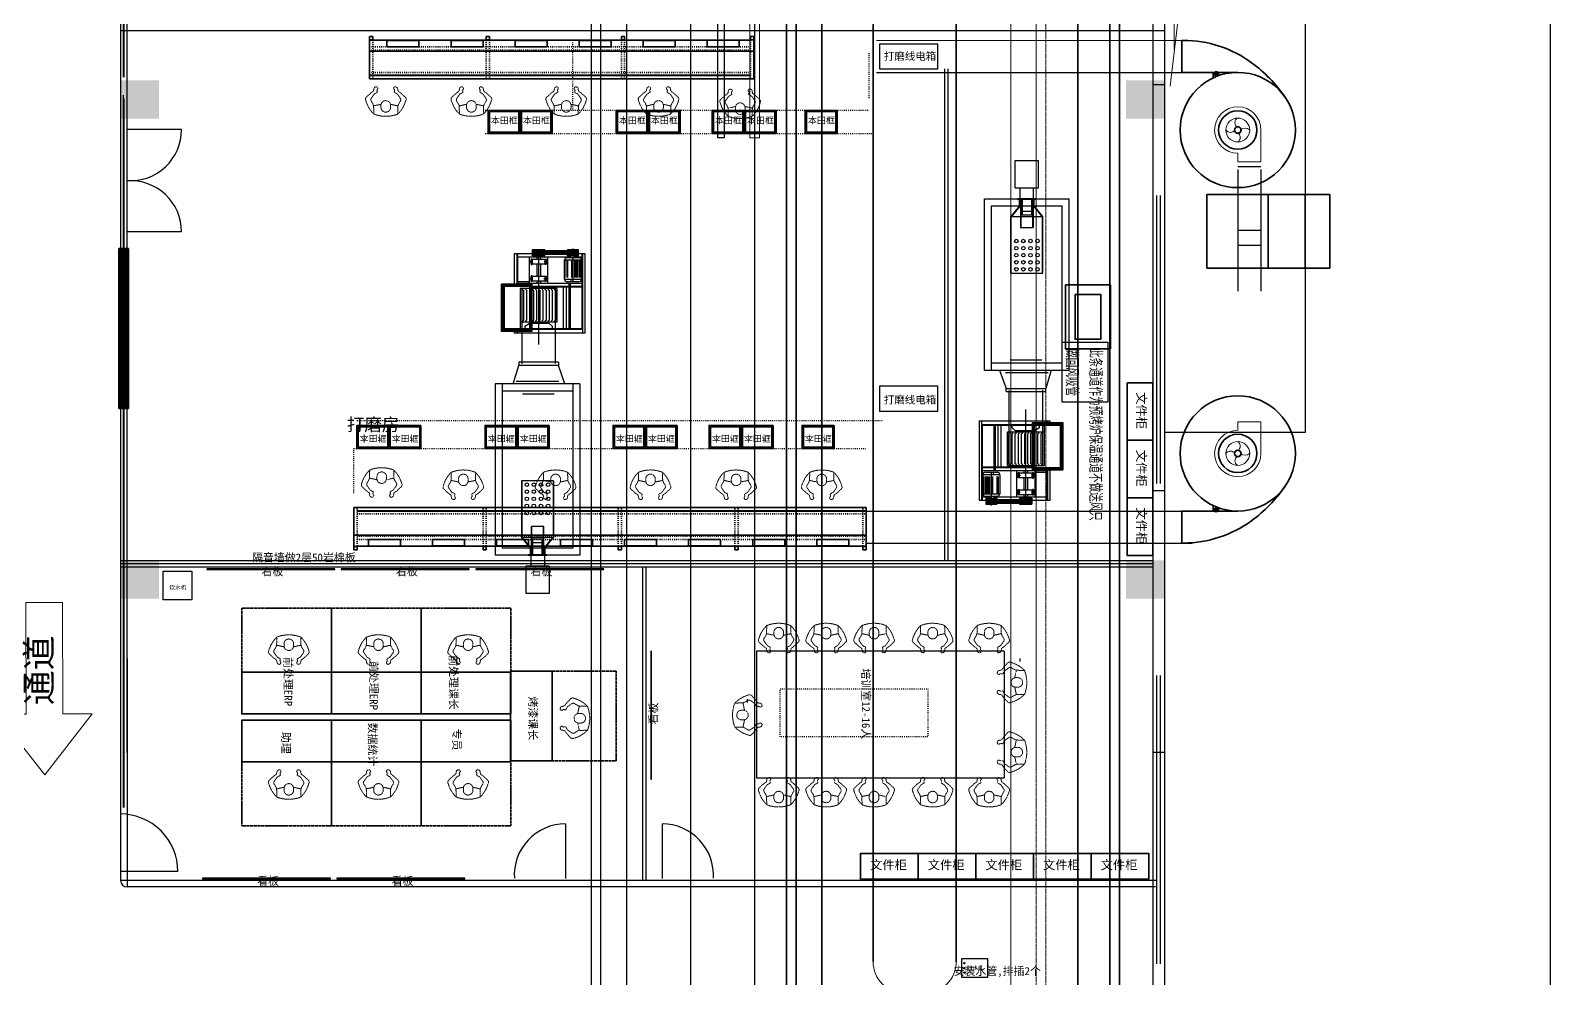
# Model space of a CAD drawing. Header units: millimetres. Extents: x -93009755325 to 1190721, y -74648 to 62868853516.
# Drawn here: x 243893 to 267633, y -53395 to -38585 of the extents above; entities that cross this region are included whole.
import ezdxf
from ezdxf.enums import TextEntityAlignment as Align

# ---------------------------------------------------------------- set-up
doc = ezdxf.new("R2010")
doc.units = ezdxf.units.MM
for name, pattern in [('ACAD_ISO03W100', [30, 12, -18]), ('CENTER', [50.8, 31.75, -6.35, 6.35, -6.35]), ('HIDDENX2', [19.05, 12.7, -6.35]), ('PHANTOM2', [1.25, 0.625, -0.125, 0.125, -0.125, 0.125, -0.125])]:
    doc.linetypes.add(name, pattern=pattern)
for name, color, linetype, lineweight in [('5', 5, 'PHANTOM2', 5), ('Layer2', 6, 'Continuous', 13), ('Layer6', 3, 'Continuous', 30), ('自来水', 98, 'Continuous', 13), ('设备层', 7, 'Continuous', 13)]:
    doc.layers.add(name, color=color, linetype=linetype, lineweight=lineweight)
for name, color, linetype in [('WALL', 6, 'Continuous'), ('WINDOW_TEXT', 7, 'Continuous'), ('图层6', 4, 'Continuous')]:
    doc.layers.add(name, color=color, linetype=linetype)
doc.styles.add('ISO Proportional', font='isocp.shx', dxfattribs={"bigfont": 'gbcbig.shx'})
doc.styles.add('SIMPLEX', font='SIMPLEX.SHX')

# ---------------------------------------------------------------- blocks, each defined once
blk = doc.blocks.new('sgrrer')
blk.add_lwpolyline([(448261, 254096), (448261, 253796), (447861, 253796), (447861, 254096)], close=True)
for centre in [(447900, 254021), (447900, 253944), (447900, 253875)]:
    blk.add_circle(centre, 10)
at = {"color": 0, "lineweight": 13, "insert": (447949, 253980), "char_height": 57.35, "width": 1461.8, "attachment_point": 1}
blk.add_mtext('{\\fSimSun|b0|i0|c134|p54;饮水机}', dxfattribs=at)
blk = doc.blocks.new('shegwtyerrhsdgadgas')
at = {"color": 0, "lineweight": 35}
for p, q in [((987577, -109556), (987577, -109876)), ((988037, -109556), (987577, -109556)), ((988037, -109556), (988037, -109876)), ((988037, -109876), (987577, -109876))]:
    blk.add_line(p, q, dxfattribs=at)
blk.add_lwpolyline([(988057, -109896), (988057, -109536), (987557, -109536), (987557, -109896)], close=True, dxfattribs=at)
at = {"insert": (987600, -109644), "char_height": 100, "width": 2550.7, "attachment_point": 1, "style": 'ISO Proportional'}
blk.add_mtext('{\\fSimSun|b0|i0|c134|p54;本田框}', dxfattribs=at)
blk = doc.blocks.new('sfhdhncdfhdh')
at = {"layer": '设备层', "color": 0, "lineweight": 35}
blk.add_lwpolyline([(998369, -115324), (998769, -115324), (998769, -116224), (998369, -116224)], close=True, dxfattribs=at)
at = {"color": 0, "lineweight": 35, "insert": (998660, -115473), "char_height": 140.66, "width": 1061.97, "attachment_point": 1, "rotation": 270}
blk.add_mtext('{\\fSimSun|b0|i0|c134|p54;文件柜}', dxfattribs=at)
blk = doc.blocks.new('erhsgf')
at = {"color": 0, "lineweight": 35}
for points in [[(1203598.6158, -53873.0135), (1202898.6158, -53873.0135), (1202898.6158, -52873.0135), (1203598.6158, -52873.0135)], [(1203048.6158, -53023.0135), (1203448.6158, -53023.0135), (1203448.6158, -53723.0135), (1203048.6158, -53723.0135)]]:
    blk.add_lwpolyline(points, close=True, dxfattribs=at)
blk = doc.blocks.new('dfhshezd')
at = {"color": 0, "lineweight": 35}
blk.add_line((1204379, -55968), (1204379, -55268), dxfattribs=at)
at = {"layer": 'Layer6'}
for p, q in [((1203672, -51175), (1204040, -51175)), ((1203672, -51600), (1203672, -51175)), ((1204040, -51600), (1204040, -51175)), ((1203672, -51600), (1204040, -51600)), ((1203749, -51777), (1203749, -51600)), ((1203961, -51777), (1203961, -51600)), ((1203193, -54447), (1203193, -51773)), ((1203193, -51773), (1204519, -51773)), ((1203303, -54447), (1203303, -51884)), ((1203303, -51884), (1204409, -51884)), ((1203740, -51884), (1203607, -52049)), ((1203745, -51886), (1203612, -52053)), ((1203712, -51766), (1203999, -51766)), ((1203712, -51766), (1203712, -51772)), ((1203712, -51770), (1203999, -51770)), ((1203712, -51770), (1203712, -51777)), ((1203712, -51772), (1203999, -51772)), ((1203712, -51777), (1203999, -51777)), ((1203740, -51884), (1203740, -51773)), ((1203743, -51887), (1203743, -51865)), ((1203745, -51886), (1203745, -51773)), ((1203759, -51777), (1203759, -52219)), ((1203764, -51770), (1203764, -52219)), ((1203764, -51967), (1203946, -51967)), ((1203775, -51777), (1203775, -52022)), ((1203781, -51770), (1203781, -52022)), ((1203930, -51770), (1203930, -52022)), ((1203935, -51777), (1203935, -52022)), ((1203946, -51770), (1203946, -52219)), ((1203952, -51777), (1203952, -52219)), ((1203967, -51886), (1203967, -51773)), ((1204100, -52053), (1203967, -51886)), ((1203972, -51884), (1203972, -51773)), ((1204105, -52049), (1203972, -51884)), ((1203999, -51766), (1203999, -51772)), ((1203999, -51770), (1203999, -51777)), ((1204409, -54447), (1204409, -51884)), ((1204519, -54447), (1204519, -51773)), ((1203607, -52934), (1203607, -52049)), ((1203607, -52049), (1204105, -52049)), ((1203613, -52934), (1203613, -52049)), ((1203759, -52219), (1203952, -52219)), ((1203764, -52022), (1203946, -52022)), ((1204099, -52934), (1204099, -52049)), ((1204105, -52934), (1204105, -52049)), ((1203607, -52934), (1204105, -52934)), ((1203303, -54337), (1204409, -54337)), ((1203594, -54286), (1204092, -54286)), ((1203193, -54447), (1204519, -54447)), ((1203224, -54447), (1204488, -54447)), ((1203430, -54447), (1203531, -54738)), ((1203524, -54486), (1204188, -54486)), ((1204237, -54447), (1204150, -54738)), ((1203531, -54738), (1204150, -54738)), ((1203531, -54785), (1203531, -54738)), ((1203531, -54785), (1204150, -54785)), ((1203578, -55939), (1203578, -54769)), ((1204103, -55939), (1204103, -54764)), ((1204150, -54785), (1204150, -54738)), ((1203840, -55588), (1203840, -55063)), ((1203112, -55239), (1203112, -56482)), ((1203112, -55239), (1204219, -55239)), ((1203150, -55239), (1203150, -56482)), ((1203160, -55296), (1203160, -56482)), ((1203160, -55296), (1203944, -55296)), ((1203160, -55306), (1203944, -55306)), ((1203346, -56009), (1203346, -55306)), ((1203368, -56009), (1203368, -55306)), ((1203410, -55958), (1203410, -55306)), ((1203457, -55958), (1203457, -55306)), ((1203628, -55348), (1203628, -55306)), ((1203944, -56006), (1203944, -55268)), ((1203944, -55268), (1204417, -55268)), ((1203944, -55287), (1204417, -55287)), ((1203963, -56006), (1203963, -55287)), ((1203982, -56006), (1203982, -55306)), ((1203982, -55306), (1204379, -55306)), ((1204053, -55348), (1204053, -55306)), ((1204129, -55939), (1204129, -55306)), ((1204171, -55268), (1204171, -55239)), ((1204181, -55268), (1204181, -55239)), ((1204219, -55268), (1204219, -55239)), ((1204398, -55268), (1204398, -56006)), ((1204417, -55268), (1204417, -56006)), ((1203552, -55411), (1203944, -55411)), ((1203552, -55939), (1203552, -55411)), ((1203594, -55426), (1203571, -55449)), ((1203571, -55449), (1203571, -55906)), ((1203644, -55426), (1203620, -55449)), ((1203620, -55449), (1203620, -55906)), ((1203628, -55348), (1203672, -55392)), ((1203693, -55426), (1203669, -55449)), ((1203669, -55449), (1203669, -55906)), ((1203672, -55392), (1203944, -55392)), ((1203742, -55426), (1203718, -55449)), ((1203718, -55449), (1203718, -55906)), ((1203791, -55426), (1203768, -55449)), ((1203768, -55449), (1203768, -55906)), ((1203840, -55426), (1203817, -55449)), ((1203817, -55449), (1203817, -55906)), ((1203889, -55426), (1203866, -55449)), ((1203866, -55449), (1203866, -55906)), ((1203939, -55426), (1203915, -55449)), ((1203915, -55449), (1203915, -55906)), ((1203982, -55392), (1203985, -55392)), ((1203982, -55411), (1204129, -55411)), ((1204053, -55348), (1203985, -55392)), ((1204046, -55426), (1204023, -55449)), ((1204023, -55449), (1204023, -55906)), ((1204096, -55426), (1204072, -55449)), ((1204072, -55449), (1204072, -55906)), ((1203840, -56482), (1203840, -55565)), ((1204379, -55593), (1204379, -56006)), ((1203160, -55958), (1203944, -55958)), ((1203160, -55968), (1204379, -55968)), ((1203160, -56015), (1204171, -56015)), ((1203552, -55939), (1203944, -55939)), ((1203594, -55929), (1203571, -55906)), ((1203644, -55929), (1203620, -55906)), ((1203693, -55929), (1203669, -55906)), ((1203699, -56426), (1203699, -56015)), ((1203742, -55929), (1203718, -55906)), ((1203791, -55929), (1203768, -55906)), ((1203812, -56053), (1203812, -56015)), ((1203840, -55929), (1203817, -55906)), ((1203889, -55929), (1203866, -55906)), ((1203869, -56053), (1203869, -56015)), ((1203939, -55929), (1203915, -55906)), ((1203944, -55987), (1204417, -55987)), ((1203944, -56006), (1204417, -56006)), ((1203982, -55939), (1204129, -55939)), ((1203987, -56426), (1203987, -56015)), ((1204046, -55929), (1204023, -55906)), ((1204096, -55929), (1204072, -55906)), ((1204171, -56482), (1204171, -56006)), ((1204181, -56482), (1204181, -56006)), ((1204219, -56482), (1204219, -56006)), ((1203434, -56083), (1203169, -56083)), ((1203169, -56083), (1203169, -56387)), ((1203191, -56368), (1203191, -56108)), ((1203209, -56043), (1203394, -56043)), ((1203213, -56368), (1203213, -56108)), ((1203235, -56368), (1203235, -56108)), ((1203257, -56368), (1203257, -56108)), ((1203279, -56368), (1203279, -56108)), ((1203301, -56035), (1203301, -56562)), ((1203324, -56368), (1203324, -56108)), ((1203330, -56058), (1203330, -56091)), ((1203390, -56368), (1203390, -56108)), ((1203412, -56368), (1203412, -56108)), ((1203434, -56083), (1203434, -56387)), ((1203705, -56090), (1203758, -56090)), ((1203717, -56053), (1203963, -56053)), ((1203717, -56128), (1203717, -56053)), ((1203717, -56128), (1203963, -56128)), ((1203729, -56137), (1203729, -56040)), ((1203741, -56128), (1203741, -56053)), ((1203812, -56318), (1203812, -56128)), ((1203869, -56318), (1203869, -56128)), ((1203930, -56090), (1203974, -56090)), ((1203940, -56128), (1203940, -56053)), ((1203952, -56146), (1203952, -56042)), ((1203963, -56128), (1203963, -56053)), ((1203987, -56040), (1204171, -56040)), ((1203112, -56482), (1203216, -56482)), ((1203160, -56426), (1203273, -56426)), ((1203434, -56387), (1203169, -56387)), ((1203198, -56416), (1203404, -56416)), ((1203216, -56449), (1203386, -56449)), ((1203216, -56449), (1203216, -56544)), ((1203216, -56468), (1203934, -56468)), ((1203216, -56487), (1203934, -56487)), ((1203273, -56416), (1203273, -56449)), ((1203330, -56426), (1204171, -56426)), ((1203386, -56449), (1203386, -56468)), ((1203386, -56487), (1203386, -56506)), ((1203706, -56356), (1203752, -56356)), ((1203717, -56318), (1203963, -56318)), ((1203717, -56393), (1203717, -56318)), ((1203717, -56393), (1203963, -56393)), ((1203729, -56402), (1203729, -56306)), ((1203740, -56449), (1203934, -56449)), ((1203740, -56449), (1203740, -56468)), ((1203740, -56487), (1203740, -56506)), ((1203741, -56393), (1203741, -56318)), ((1203812, -56426), (1203812, -56393)), ((1203869, -56426), (1203869, -56393)), ((1203930, -56356), (1203973, -56356)), ((1203934, -56449), (1203934, -56544)), ((1203934, -56482), (1204219, -56482)), ((1203940, -56393), (1203940, -56318)), ((1203952, -56405), (1203952, -56303)), ((1203963, -56393), (1203963, -56318)), ((1203216, -56506), (1203934, -56506)), ((1203216, -56525), (1203934, -56525)), ((1203216, -56544), (1203386, -56544)), ((1203386, -56525), (1203386, -56544)), ((1203740, -56525), (1203740, -56544)), ((1203740, -56544), (1203934, -56544))]:
    blk.add_line(p, q, dxfattribs=at)
for centre, radius in [((1203691, -52432), 27.6), ((1203802, -52432), 27.6), ((1203913, -52432), 27.6), ((1204023, -52432), 27.6), ((1203691, -52543), 27.6), ((1203691, -52653), 27.6), ((1203802, -52543), 27.6), ((1203802, -52653), 27.6), ((1203913, -52543), 27.6), ((1203913, -52653), 27.6), ((1204023, -52543), 27.6), ((1204023, -52653), 27.6), ((1203691, -52764), 27.6), ((1203691, -52874), 27.6), ((1203802, -52764), 27.6), ((1203802, -52874), 27.6), ((1203913, -52764), 27.6), ((1203913, -52874), 27.6), ((1204023, -52764), 27.6), ((1204023, -52874), 27.6), ((1203963, -55287), 7.57), ((1204101, -55287), 7.57), ((1204190, -55285), 7.57), ((1204303, -55285), 7.57), ((1204398, -55287), 7.57), ((1203963, -55399), 7.57), ((1203963, -55527), 7.57), ((1204397, -55399), 7.57), ((1204397, -55527), 7.57), ((1203965, -55988), 7.57), ((1204078, -55988), 7.57), ((1204190, -55988), 7.57), ((1204303, -55988), 7.57), ((1204397, -55988), 7.57), ((1203729, -56090), 7.57), ((1203952, -56090), 7.57), ((1203729, -56356), 7.57), ((1203952, -56356), 7.57)]:
    blk.add_circle(centre, radius, dxfattribs=at)
for centre, radius, start, end in [((1203209, -56083), 39.7, 90, 180), ((1203394, -56083), 39.7, 0, 90), ((1203198, -56387), 29.3, 180, 270), ((1203404, -56387), 29.3, 270, 0)]:
    blk.add_arc(centre, radius, start, end, dxfattribs=at)
blk = doc.blocks.new('srhvfqtwyasgSD')
at = {"color": 3, "lineweight": 35}
for p, q in [((1128229.131, -189145.4951), (1128229.131, -190145.4951)), ((1128229.131, -189145.4951), (1128829.131, -189145.4951)), ((1128829.131, -189145.4951), (1128829.131, -190145.4951)), ((1128229.131, -189645.4951), (1128829.131, -189645.4951)), ((1128229.131, -189945.4951), (1128829.131, -189945.4951)), ((1128229.131, -190145.4951), (1128829.131, -190145.4951))]:
    blk.add_line(p, q, dxfattribs=at)
blk = doc.blocks.new('R3')
at = {"layer": '5'}
for p, q in [((-252, -268), (-248, -99)), ((-95, -302), (-252, -268)), ((-98, -238), (-98, -278)), ((99, -302), (256, -268)), ((102, -238), (102, -278)), ((256, -268), (252, -99)), ((-410, -445), (-311, -536)), ((-255, -575), (-311, -536)), ((-304, -423), (-237, -517)), ((-242, -641), (-255, -575)), ((-237, -517), (-185, -545)), ((-175, -571), (-181, -583)), ((-176, -608), (-160, -626)), ((-160, -626), (-170, -651)), ((181, -608), (165, -626)), ((165, -626), (174, -651)), ((180, -571), (185, -583)), ((242, -517), (189, -545)), ((308, -423), (242, -517)), ((247, -641), (260, -575)), ((260, -575), (315, -536)), ((414, -445), (315, -536)), ((-242, -641), (-231, -656)), ((-208, -665), (-231, -656)), ((212, -665), (236, -656)), ((247, -641), (236, -656))]:
    blk.add_line(p, q, dxfattribs=at)
for centre, radius, start, end in [((178, -541), 614, 133.9025, 164.8142), ((-529, -183), 290, 322.9556, 342.8949), ((2, -736), 685, 68.5887, 111.4113), ((2, -238), 100, 0, 180), ((2, -278), 100, 180, 0), ((-174, -541), 614, 15.1858, 46.0975), ((534, -183), 290, 197.1051, 217.0444), ((-362, -409), 60, 151.784, 217.1893), ((-251, -395), 60, 141.3857, 208.334), ((-194, -563), 20, 336.3947, 64.5612), ((-152, -591), 30, 163.7926, 215.8207), ((198, -563), 20, 115.4388, 203.6053), ((156, -591), 30, 324.1793, 16.2074), ((255, -395), 60, 331.666, 38.6143), ((366, -409), 60, 322.8107, 28.216), ((-196, -637), 30, 248.0419, 332.1681), ((201, -637), 30, 207.8319, 291.9581)]:
    blk.add_arc(centre, radius, start, end, dxfattribs=at)
blk = doc.blocks.new('sdgsdgsdg')
at = {"color": 0, "linetype": 'ACAD_ISO03W100', "lineweight": 35}
for p, q in [((1087237, -188692), (1087237, -189352)), ((1089010, -188692), (1089010, -189352)), ((1089060, -188692), (1089060, -189352)), ((1091119, -188692), (1091119, -189352)), ((1091169, -188692), (1091169, -189352)), ((1093137, -188692), (1093137, -189352)), ((1093137, -188902), (1087186, -188902)), ((1093137, -188907), (1087186, -188907)), ((1093137, -188851), (1087187, -188851)), ((1093137, -188852), (1087187, -188852)), ((1093137, -189252), (1087187, -189252))]:
    blk.add_line(p, q, dxfattribs=at)
at = {"color": 0, "lineweight": 35}
for p, q in [((1093187, -188692), (1093187, -189352)), ((1093187, -188921), (1087186, -188921)), ((1093137, -188750), (1087187, -188750)), ((1093137, -189297), (1087186, -189297)), ((1093137, -189302), (1087186, -189302)), ((1093137, -189302), (1087187, -189302))]:
    blk.add_line(p, q, dxfattribs=at)
for points in [[(1087187, -188692), (1087237, -188692), (1087237, -188742), (1087187, -188742)], [(1089010, -188692), (1089060, -188692), (1089060, -188742), (1089010, -188742)], [(1091119, -188692), (1091169, -188692), (1091169, -188742), (1091119, -188742)], [(1093137, -188692), (1093187, -188692), (1093187, -188742), (1093137, -188742)], [(1087459, -188752), (1087959, -188752), (1087959, -188852), (1087459, -188852)], [(1088459, -188752), (1088959, -188752), (1088959, -188852), (1088459, -188852)], [(1089459, -188751), (1089959, -188751), (1089959, -188851), (1089459, -188851)], [(1090459, -188751), (1090959, -188751), (1090959, -188851), (1090459, -188851)], [(1091459, -188751), (1091959, -188751), (1091959, -188851), (1091459, -188851)], [(1092459, -188750), (1092959, -188750), (1092959, -188850), (1092459, -188850)]]:
    blk.add_lwpolyline(points, close=True, dxfattribs=at)
at = {"layer": 'WINDOW_TEXT', "color": 0, "lineweight": 35}
for p, q in [((1087187, -189352), (1087187, -188692)), ((1093187, -189352), (1087187, -189352))]:
    blk.add_line(p, q, dxfattribs=at)
at = {"color": 0, "xscale": -0.7488000000594184, "yscale": 0.7488000000594184, "zscale": 0.7488000000000004, "rotation": 180}
for p in [(1087439, -189976), (1088776, -189976), (1090257, -189976), (1091699, -189976), (1092974, -190011)]:
    blk.add_blockref('R3', p, dxfattribs=at)
blk = doc.blocks.new('sgsgsddgs')
at = {"color": 0, "lineweight": 35}
for p, q in [((1093137, -169944), (1085187, -169944)), ((1093187, -169887), (1093187, -170546)), ((1093187, -170115), (1085187, -170115)), ((1093137, -170491), (1085187, -170491)), ((1093137, -170496), (1085187, -170496)), ((1093137, -170496), (1087186, -170496))]:
    blk.add_line(p, q, dxfattribs=at)
at = {"color": 0, "linetype": 'ACAD_ISO03W100', "lineweight": 35}
for p, q in [((1085237, -169887), (1085237, -170546)), ((1087187, -169887), (1087187, -170546)), ((1087237, -169887), (1087237, -170546)), ((1089010, -169887), (1089010, -170546)), ((1089060, -169887), (1089060, -170546)), ((1091119, -169887), (1091119, -170546)), ((1091169, -169887), (1091169, -170546)), ((1093137, -169887), (1093137, -170546)), ((1093137, -170046), (1085187, -170046)), ((1093137, -170096), (1085187, -170096)), ((1093137, -170101), (1085187, -170101)), ((1093137, -170045), (1087187, -170045)), ((1093137, -170446), (1085187, -170446))]:
    blk.add_line(p, q, dxfattribs=at)
at = {"color": 0, "lineweight": 35}
for points in [[(1085187, -169887), (1085237, -169887), (1085237, -169937), (1085187, -169937)], [(1085459, -169946), (1085959, -169946), (1085959, -170046), (1085459, -170046)], [(1086459, -169946), (1086959, -169946), (1086959, -170046), (1086459, -170046)], [(1087187, -169887), (1087237, -169887), (1087237, -169937), (1087187, -169937)], [(1087459, -169946), (1087959, -169946), (1087959, -170046), (1087459, -170046)], [(1088459, -169946), (1088959, -169946), (1088959, -170046), (1088459, -170046)], [(1089010, -169887), (1089060, -169887), (1089060, -169937), (1089010, -169937)], [(1089459, -169945), (1089959, -169945), (1089959, -170045), (1089459, -170045)], [(1090459, -169945), (1090959, -169945), (1090959, -170045), (1090459, -170045)], [(1091119, -169887), (1091169, -169887), (1091169, -169937), (1091119, -169937)], [(1091459, -169945), (1091959, -169945), (1091959, -170045), (1091459, -170045)], [(1092459, -169944), (1092959, -169944), (1092959, -170044), (1092459, -170044)], [(1093137, -169887), (1093187, -169887), (1093187, -169937), (1093137, -169937)]]:
    blk.add_lwpolyline(points, close=True, dxfattribs=at)
at = {"layer": 'WINDOW_TEXT', "color": 0, "lineweight": 35}
for p, q in [((1085187, -170546), (1085187, -169887)), ((1093187, -170546), (1085187, -170546))]:
    blk.add_line(p, q, dxfattribs=at)
at = {"color": 0, "xscale": -0.7488000000594184, "yscale": 0.7488000000594184, "zscale": 0.7488000000000004, "rotation": 180}
for p in [(1085879, -171170), (1087216, -171170), (1088553, -171170), (1090035, -171170), (1091476, -171170), (1092751, -171205)]:
    blk.add_blockref('R3', p, dxfattribs=at)
blk = doc.blocks.new('sascaaaa')
at = {"layer": 'Layer2'}
for p, q in [((437904, 204855), (438454, 204855)), ((438454, 204453), (438454, 204850)), ((438305, 204453), (438454, 204453))]:
    blk.add_line(p, q, dxfattribs=at)
for radius in [207, 49.5]:
    blk.add_circle((437904, 204453), radius, dxfattribs=at)
for centre, radius, start, end in [((437904, 204453), 402, 90, 0), ((437776, 204488), 85.9, 203.5591, 336.4409), ((437985, 204581), 113, 135.8868, 224.1132), ((438032, 204401), 94.3, 33.4198, 146.5802), ((437850, 204325), 95.2, 304.2036, 55.7964)]:
    blk.add_arc(centre, radius, start, end, dxfattribs=at)
blk = doc.blocks.new('ssdgsdgsd')
at = {"color": 6, "lineweight": 35}
blk.add_line((1092869, -176900), (1092869, -177776), dxfattribs=at)
at = {"color": 3, "lineweight": 35}
for p, q in [((1092850, -177231), (1092933, -177231)), ((1092855, -177245), (1092867, -177240)), ((1092861, -177251), (1092855, -177245)), ((1092867, -177240), (1092861, -177251)), ((1092869, -177285), (1092956, -177285)), ((1092889, -177209), (1092889, -177200)), ((1092889, -177200), (1092891, -177202)), ((1092891, -177202), (1092893, -177200)), ((1092891, -177208), (1092891, -177202)), ((1092892, -177273), (1092892, -177189)), ((1092893, -177209), (1092893, -177200))]:
    blk.add_line(p, q, dxfattribs=at)
at = {"color": 0, "lineweight": 35}
for p, q in [((1092369, -177776), (1092369, -177750)), ((1092869, -177776), (1092369, -177776))]:
    blk.add_line(p, q, dxfattribs=at)
at = {"color": 6, "lineweight": 35}
for radius in [900, 300]:
    blk.add_circle((1093769, -176900), radius, dxfattribs=at)
at = {"color": 3, "lineweight": 35}
for centre, radius in [((1093769, -176900), 51.4), ((1092863, -177231), 2.7), ((1092891, -177231), 22.5), ((1092892, -177203), 2.7), ((1092892, -177259), 2.7), ((1092919, -177231), 2.7)]:
    blk.add_circle(centre, radius, dxfattribs=at)
at = {"color": 0, "lineweight": 35}
for centre, radius, start, end in [((1094572, -178046), 2300, 125, 143.7083), ((1094169, -177750), 1800, 143.7083, 180)]:
    blk.add_arc(centre, radius, start, end, dxfattribs=at)
at = {"color": 3, "lineweight": 35}
for radius, start, end in [(31.5, 209.6119, 200.7979), (27.9, 204.7494, 200.636)]:
    blk.add_arc((1092891, -177231), radius, start, end, dxfattribs=at)
at = {"layer": '设备层', "color": 0, "lineweight": 35, "xscale": 0.9000000000232828, "yscale": 0.9000000000123691, "zscale": 0.9000000000123691}
blk.add_blockref('sascaaaa', (699655, -360908), dxfattribs=at)
blk = doc.blocks.new('fgksgwahe')
at = {"color": 3, "linetype": 'HIDDENX2', "lineweight": 35}
for p, q in [((1133593, -117438), (1133593, -118438)), ((1134993, -117438), (1133593, -117438)), ((1134993, -118438), (1134993, -117438))]:
    blk.add_line(p, q, dxfattribs=at)
at = {"color": 5, "lineweight": 35}
blk.add_lwpolyline([(1134993, -119088), (1133593, -119088), (1133593, -118438), (1134993, -118438)], close=True, dxfattribs=at)
at = {"xscale": 0.7488000001758337, "yscale": 0.7488000001758337, "zscale": 0.7488000000000004}
blk.add_blockref('R3', (1134327, -117815), dxfattribs=at)
blk = doc.blocks.new('beiyechuang')
at = {"layer": 'WINDOW_TEXT', "color": 5, "lineweight": 35}
for p, q in [((898229, -116295), (898229, -116795)), ((898229, -116795), (898229, -116295)), ((898279, -116295), (898229, -116295)), ((898249, -116295), (898249, -116795)), ((898249, -116795), (898249, -116295)), ((898299, -116295), (898249, -116295)), ((898269, -116295), (898269, -116795)), ((898269, -116795), (898269, -116295)), ((898319, -116295), (898269, -116295)), ((898279, -116295), (898279, -116795)), ((898279, -116795), (898279, -116295)), ((898289, -116295), (898289, -116795)), ((898289, -116795), (898289, -116295)), ((898339, -116295), (898289, -116295)), ((898299, -116295), (898299, -116795)), ((898299, -116795), (898299, -116295)), ((898309, -116295), (898309, -116795)), ((898309, -116795), (898309, -116295)), ((898359, -116295), (898309, -116295)), ((898319, -116295), (898319, -116795)), ((898319, -116795), (898319, -116295)), ((898329, -116295), (898329, -116795)), ((898329, -116795), (898329, -116295)), ((898379, -116295), (898329, -116295)), ((898339, -116295), (898339, -116795)), ((898339, -116795), (898339, -116295)), ((898359, -116295), (898359, -116795)), ((898359, -116795), (898359, -116295)), ((898379, -116295), (898379, -116795)), ((898379, -116795), (898379, -116295)), ((898229, -116795), (898279, -116795)), ((898249, -116795), (898299, -116795)), ((898269, -116795), (898319, -116795)), ((898289, -116795), (898339, -116795)), ((898309, -116795), (898359, -116795)), ((898329, -116795), (898379, -116795))]:
    blk.add_line(p, q, dxfattribs=at)
blk = doc.blocks.new('eehaeraer')
at = {"color": 0, "lineweight": 35}
for p, q in [((724553, 248472), (724553, 274210)), ((724703, 248472), (724703, 274210))]:
    blk.add_line(p, q, dxfattribs=at)
at = {"color": 6, "lineweight": 35}
for p, q in [((727203, 250465), (727203, 274210)), ((725103, 249472), (725103, 273060)), ((725903, 250472), (725903, 271773))]:
    blk.add_line(p, q, dxfattribs=at)
at = {"color": 6, "linetype": 'ByBlock', "lineweight": 9}
blk.add_line((728053, 274210), (728053, 249465), dxfattribs=at)
at = {"color": 0, "linetype": 'CENTER', "lineweight": 9}
for p, q in [((728603, 274210), (728603, 248322)), ((728453, 274060), (728453, 248322))]:
    blk.add_line(p, q, dxfattribs=at)
at = {"color": 0, "lineweight": 9}
blk.add_line((728453, 274060), (728453, 253441), dxfattribs=at)
at = {"color": 0, "linetype": 'Continuous'}
for p, q in [((724553, 248322), (724553, 271407)), ((724703, 248322), (724703, 271407))]:
    blk.add_line(p, q, dxfattribs=at)
at = {"color": 6, "lineweight": 9}
for centre, start, end in [((726403, 250472), 180, 270), ((726703, 250472), 270, 0)]:
    blk.add_arc(centre, 500, start, end, dxfattribs=at)
blk = doc.blocks.new('rtthtrthrtrht')
at = {"color": 0, "linetype": 'Continuous'}
for p, q in [((656069, 249780), (656068, 269246)), ((656219, 249630), (656218, 269246)), ((653169, 247272), (653169, 268337))]:
    blk.add_line(p, q, dxfattribs=at)
blk.add_line((653019, 268337), (653019, 247122))
at = {"color": 6, "linetype": 'ByBlock'}
for p, q in [((655569, 268337), (655569, 249122)), ((653569, 267451), (653569, 248472)), ((654569, 267453), (654569, 249122))]:
    blk.add_line(p, q, dxfattribs=at)
at = {"layer": 'WINDOW_TEXT', "color": 6, "lineweight": 35}
blk.add_line((660619, 248472), (660619, 274210), dxfattribs=at)
at = {"layer": 'WINDOW_TEXT', "color": 0, "lineweight": 35}
for p, q in [((661269, 247122), (661269, 274210)), ((661119, 247122), (661119, 274060))]:
    blk.add_line(p, q, dxfattribs=at)
blk.add_blockref('eehaeraer', (-68484, 0))
blk = doc.blocks.new('erhwehteswhw')
at = {"color": 250, "lineweight": 13}
blk.add_lwpolyline([(655644, 268337), (655494, 268337), (655494, 263337), (655644, 263337)], close=True, dxfattribs=at)
at = {"color": 250}
blk.add_lwpolyline([(654994, 268187), (655094, 268187), (655094, 263337), (654994, 263337)], close=True, dxfattribs=at)
blk.add_blockref('rtthtrthrtrht', (0, 0), dxfattribs=at)
blk = doc.blocks.new('reherhe')
at = {"color": 3, "lineweight": 35}
for p in [(-678243, 373428), (-676843, 373428)]:
    blk.add_blockref('fgksgwahe', p, dxfattribs=at)
at = {"color": 3, "lineweight": 35, "rotation": 270}
blk.add_blockref('fgksgwahe', (577237, 1388600), dxfattribs=at)
at = {"color": 3, "lineweight": 35, "xscale": -1, "rotation": 180}
for p in [(-678243, 135153), (-676843, 135153)]:
    blk.add_blockref('fgksgwahe', p, dxfattribs=at)
at = {"char_height": 125, "attachment_point": 1, "rotation": 270}
for s, insert in [('{\\fSimSun|b0|i0|c134|p2;前处理课长}', (457320, 255257)), ('{\\fSimSun|b0|i0|c134|p2;前处理ERP}', (456074, 255166)), ('{\\fSimSun|b0|i0|c134|p2;烤漆课长}', (458560, 254611)), ('{\\fSimSun|b0|i0|c134|p2;数据统计}', (456055, 254203)), ('{\\fSimSun|b0|i0|c134|p2;专员}', (457371, 254110))]:
    blk.add_mtext_dynamic_manual_height_columns(s, width=1889.09, gutter_width=12.5, heights=[0], dxfattribs=dict(at, insert=insert))
blk = doc.blocks.new('rwgergerrg')
at = {"color": 2, "lineweight": -3}
blk.add_lwpolyline([(453684, 256383), (453684, 256373), (455684, 256373), (455684, 256383)], close=True, dxfattribs=at)
at = {"color": 2, "lineweight": -3, "insert": (454539, 256403), "char_height": 125, "attachment_point": 1}
blk.add_mtext_dynamic_manual_height_columns('{\\fSimSun|b0|i0|c134|p2;看板}', width=1889.09, gutter_width=12.5, heights=[0], dxfattribs=at)
blk = doc.blocks.new('58452655')
at = {"layer": '自来水', "color": 3}
for p, q in [((-128118, -17784), (-129063, -18533)), ((-128117, -18243), (-128118, -17784)), ((-126376, -18237), (-128117, -18243)), ((-126376, -18237), (-126373, -18810)), ((-129063, -18533), (-128113, -19274)), ((-126373, -18810), (-128115, -18816)), ((-128115, -18816), (-128113, -19274))]:
    blk.add_line(p, q, dxfattribs=at)
at = {"color": 3, "lineweight": 25, "insert": (-127978, -18242), "char_height": 400, "width": 1851.1, "attachment_point": 1}
blk.add_mtext('{\\fFangSong_GB2312|b0|i0|c134|p49;通道}', dxfattribs=at)

msp = doc.modelspace()

# ---------------------------------------------------------------- linework, layer by layer
at = {"color": 250, "lineweight": -3}
for p, q in [((245346.772, -39316.101), (245346.772, -37110.101)), ((245356.772, -39316.101), (245356.772, -37110.101)), ((263798.272, -38069.147), (263798.272, -44863.19)), ((251042.841, -38589.965), (245301.95, -38589.965)), ((261601.95, -38589.965), (250615.642, -38589.965)), ((257108.502, -38739.24), (261872.047, -38741.205)), ((257108.502, -39241.205), (261872.047, -39241.205)), ((258168.834, -39187.139), (258168.834, -46863.101)), ((258218.834, -39187.139), (258218.834, -46863.101)), ((245348.627, -50723.782), (245348.627, -39596.982)), ((245358.627, -50723.782), (245358.627, -39655.403)), ((263109.581, -40717.93), (262748.093, -40717.93)), ((262748.093, -40759.198), (262748.093, -42658.526)), ((263109.581, -40759.198), (263109.581, -42658.526)), ((261421.95, -41163.101), (261421.95, -45663.101)), ((261481.95, -45663.101), (261481.95, -41163.101)), ((261541.95, -45663.101), (261541.95, -41163.101)), ((261601.95, -41163.101), (261601.95, -45663.101)), ((263109.581, -41708.862), (262748.093, -41708.862)), ((263109.581, -41944.693), (262748.093, -41944.693)), ((245401.595, -43563.189), (245401.595, -44163.189)), ((245401.595, -43563.189), (245401.595, -48563.189)), ((260007.743, -43453.411), (260721.023, -43453.411)), ((260007.743, -44390.995), (260007.743, -43453.411)), ((260721.023, -43453.411), (260721.023, -44390.995)), ((260721.023, -44390.995), (260007.743, -44390.995)), ((245401.595, -44823.782), (245401.95, -51963.101)), ((263798.272, -44863.19), (261601.95, -44863.19)), ((256944.696, -46092.467), (262037.204, -46092.467)), ((256944.696, -46594.432), (262037.204, -46592.467)), ((245301.854, -46863.101), (261421.854, -46863.101)), ((245301.854, -46913.101), (261421.854, -46913.101)), ((245301.854, -46963.101), (261421.854, -46963.101)), ((253451.95, -46963.101), (253451.95, -51863.101)), ((253501.95, -46963.101), (253501.95, -51863.101)), ((255234.355, -48279.829), (255234.355, -50259.397)), ((259100.309, -48279.829), (255234.355, -48279.829)), ((259100.309, -48279.829), (259100.309, -50259.397)), ((259348.89, -48443.007), (259348.89, -48393.007)), ((255234.355, -48443.007), (255234.355, -49843.007)), ((255085.477, -49031.695), (255085.477, -49081.695)), ((245358.627, -49869.511), (245348.627, -49869.511)), ((255234.355, -50259.397), (259100.309, -50259.397)), ((261479.249, -51863.101), (245301.95, -51863.101)), ((245901.95, -51863.101), (245401.95, -51863.101)), ((261462.427, -51963.101), (245401.95, -51963.101))]:
    msp.add_line(p, q, dxfattribs=at)
at = {"color": 250, "linetype": 'ACAD_ISO03W100', "lineweight": -3}
for p, q in [((252358.502, -38772.067), (252358.502, -39832.067)), ((256992.841, -39641.24), (256992.841, -38941.24)), ((250992.841, -39833.517), (256992.841, -39833.517)), ((250992.841, -40193.517), (257048.117, -40193.517)), ((248992.841, -44675.605), (257207.453, -44675.605)), ((248944.696, -45815.613), (248944.696, -45115.613)), ((248944.696, -45115.613), (256944.696, -45115.613))]:
    msp.add_line(p, q, dxfattribs=at)
at = {"lineweight": -3}
for p, q in [((261421.95, -48663.101), (261421.95, -53163.101)), ((261481.95, -53163.101), (261481.95, -48663.101)), ((261541.95, -53163.101), (261541.95, -48663.101)), ((261601.95, -48663.101), (261601.95, -53163.101))]:
    msp.add_line(p, q, dxfattribs=at)
msp.add_lwpolyline([(213480.487, -74648.031), (267632.79, -74648.031), (267632.79, 2588.378), (213480.487, 2588.378)], close=True)
at = {"color": 250}
msp.add_lwpolyline([(245964.895, -47030.986), (246414.895, -47030.986), (246414.895, -47480.986), (245964.895, -47480.986)], close=True, dxfattribs=at)
at = {"color": 250, "linetype": 'ACAD_ISO03W100', "lineweight": -3}
msp.add_lwpolyline([(257909.379, -48869.938), (257909.379, -49620.006), (255599.405, -49620.006), (255599.405, -48869.938)], close=True, dxfattribs=at)
at = {"color": 250, "lineweight": -3}
for centre, radius, start, end in [((245453.655, -40132.848), 800, 266.4166783, 0), ((245453.655, -41732.848), 800, 0, 93.5833217), ((245296.631, -51723.782), 900, 0, 90.0039082), ((252248.917, -51778.398), 800, 90, 183.5833217), ((253759.637, -51778.398), 800, 356.4166783, 90), ((245401.955, -51863.101), 100, 180, 270)]:
    msp.add_arc(centre, radius, start, end, dxfattribs=at)
for points in [[(245301.95, -39363.101), (245301.95, -39963.101), (245901.95, -39363.101), (245901.95, -39963.101)], [(261001.95, -39363.101), (261001.95, -39963.101), (261601.95, -39363.101), (261601.95, -39963.101)], [(245301.95, -46863.101), (245301.95, -47463.101), (245901.95, -46863.101), (245901.95, -47463.101)], [(261001.95, -46863.101), (261001.95, -47463.101), (261601.95, -46863.101), (261601.95, -47463.101)]]:
    msp.add_solid(points, dxfattribs=at)
at = {"layer": 'WALL', "color": 250, "lineweight": -3}
for p, q in [((261421.95, -38163.101), (261421.95, -41163.101)), ((261601.95, -38163.101), (261601.95, -41163.101)), ((261601.95, -39437.139), (261421.95, -39437.139)), ((261421.95, -45663.101), (261421.95, -48663.101)), ((261601.95, -45774.218), (261421.95, -45774.218)), ((261601.95, -45663.101), (261601.95, -48663.101)), ((261601.95, -49863.101), (261421.95, -49863.101))]:
    msp.add_line(p, q, dxfattribs=at)
at = {"layer": 'WALL', "lineweight": -3}
for p, q in [((261421.95, -53163.101), (261421.95, -54363.101)), ((261601.95, -53163.101), (261601.95, -55513.101))]:
    msp.add_line(p, q, dxfattribs=at)
at = {"layer": 'WINDOW_TEXT', "color": 250, "lineweight": -3}
for points in [[(257158.702, -39192.832), (257158.702, -38792.832), (258058.702, -38792.832), (258058.702, -39192.832)], [(257158.702, -44535.483), (257158.702, -44135.483), (258058.702, -44135.483), (258058.702, -44535.483)]]:
    msp.add_lwpolyline(points, close=True, dxfattribs=at)
at = {"layer": '图层6', "color": 250, "lineweight": -3}
for p, q in [((246253.655, -40132.848), (245401.626, -40132.848)), ((246253.655, -41732.848), (245401.626, -41732.848)), ((252248.917, -50978.398), (252248.917, -51830.427)), ((253759.637, -50978.398), (253759.637, -51830.427)), ((246196.631, -51723.782), (245296.601, -51723.782))]:
    msp.add_line(p, q, dxfattribs=at)
at = {"layer": '设备层', "color": 250, "lineweight": -3}
for p, q in [((245301.95, -27705.225), (245301.95, -51863.101)), ((245301.95, -36163.101), (245301.95, -39463.101)), ((245401.595, -36169.051), (245401.595, -39469.051)), ((245301.95, -39410.878), (245301.95, -45633.059)), ((245401.595, -39416.828), (245401.595, -49869.511))]:
    msp.add_line(p, q, dxfattribs=at)
at = {"layer": '设备层', "color": 250, "lineweight": 35}
for points in [[(256857.836, -51839.657), (256857.836, -51439.657), (257757.836, -51439.657), (257757.836, -51839.657)], [(257757.836, -51839.657), (257757.836, -51439.657), (258657.836, -51439.657), (258657.836, -51839.657)], [(258657.836, -51839.657), (258657.836, -51439.657), (259557.836, -51439.657), (259557.836, -51839.657)], [(259557.836, -51839.657), (259557.836, -51439.657), (260457.836, -51439.657), (260457.836, -51839.657)], [(260457.836, -51839.657), (260457.836, -51439.657), (261357.836, -51439.657), (261357.836, -51839.657)]]:
    msp.add_lwpolyline(points, close=True, dxfattribs=at)

# ---------------------------------------------------------------- block references
at = {"lineweight": -3}
for name, p in [('erhwehteswhw', (-400367.063, -303600.366)), ('sgrrer', (-189420.515, -307175.713))]:
    msp.add_blockref(name, p, dxfattribs=at)
at = {"color": 250, "lineweight": -3}
for name, p in [('sdgsdgsdg', (-837997.561, 150010.589)), ('shegwtyerrhsdgadgas', (-736516.107, 69702.294)), ('shegwtyerrhsdgadgas', (-736016.107, 69702.294)), ('shegwtyerrhsdgadgas', (-734516.107, 69702.294)), ('shegwtyerrhsdgadgas', (-734016.107, 69702.294)), ('shegwtyerrhsdgadgas', (-733016.107, 69702.294)), ('shegwtyerrhsdgadgas', (-732516.107, 69702.294)), ('shegwtyerrhsdgadgas', (-731564.252, 69702.294)), ('dfhshezd', (-944401.783, 10557.31)), ('erhsgf', (-942840.884, 10313.584)), ('sfhdhncdfhdh', (-737347.158, 71236.658)), ('sfhdhncdfhdh', (-737347.158, 70336.658)), ('sfhdhncdfhdh', (-737347.158, 69436.658)), ('fgksgwahe', (-886399.915, 69827.577)), ('reherhe', (-206756.427, -303600.366))]:
    msp.add_blockref(name, p, dxfattribs=at)
for name, p, rotation in [('ssdgsdgsd', (439647.677, 1053627.637), 270), ('dfhshezd', (1455668.556, -98554.667), 180), ('sgsgsddgs', (1342131.42, -216582.921), 180)]:
    msp.add_blockref(name, p, dxfattribs=dict(at, rotation=rotation))
for name, p, xscale, yscale, zscale, rotation in [('srhvfqtwyasgSD', (-100895.409, -2208501.207), 1.920000000158323, 1.919999999925494, 1.919999999999999, 89.99999999999999), ('R3', (259490.82, -48767.812), 0.7488000001758337, 0.7488000001758337, 0.7488000000000004, 270), ('R3', (254819.84, -49277.526), -0.7488000001758337, 0.7488000001758337, 0.7488000000000004, 90), ('R3', (259490.82, -49856.548), 0.7488000001758337, 0.7488000001758337, 0.7488000000000004, 270), ('R3', (255577.65, -50752.631), -0.7488000001758337, 0.7488000001758337, 0.7488000000000004, 180), ('R3', (256318.251, -50752.631), -0.7488000001758337, 0.7488000001758337, 0.7488000000000004, 180), ('R3', (257066.736, -50752.631), -0.7488000001758337, 0.7488000001758337, 0.7488000000000004, 180), ('R3', (257981.498, -50752.631), -0.7488000001758337, 0.7488000001758337, 0.7488000000000004, 180), ('R3', (258863.806, -50752.631), -0.7488000001758337, 0.7488000001758337, 0.7488000000000004, 180)]:
    msp.add_blockref(name, p, dxfattribs=dict(at, xscale=xscale, yscale=yscale, zscale=zscale, rotation=rotation))
at = {"color": 250, "lineweight": -3, "xscale": -1}
for name, p, rotation in [('ssdgsdgsd', (439647.677, -1138961.31), 270), ('shegwtyerrhsdgadgas', (-738564.252, -154651.425), 180), ('shegwtyerrhsdgadgas', (-738064.252, -154651.425), 180), ('shegwtyerrhsdgadgas', (-736564.252, -154651.425), 180), ('shegwtyerrhsdgadgas', (-736064.252, -154651.425), 180), ('shegwtyerrhsdgadgas', (-734564.252, -154651.425), 180), ('shegwtyerrhsdgadgas', (-734064.252, -154651.425), 180), ('shegwtyerrhsdgadgas', (-733064.252, -154651.425), 180), ('shegwtyerrhsdgadgas', (-732564.252, -154651.425), 180), ('shegwtyerrhsdgadgas', (-731612.397, -154651.425), 180), ('fgksgwahe', (-886399.915, -168447.764), 180)]:
    msp.add_blockref(name, p, dxfattribs=dict(at, rotation=rotation))
at = {"color": 250}
for p in [(-207036.646, -303377.298), (-204936.646, -303377.298), (-202836.646, -303377.298), (-207104.578, -308211.516), (-205004.578, -308211.516)]:
    msp.add_blockref('rwgergerrg', p, dxfattribs=at)
at = {"color": 250, "lineweight": 35, "rotation": 90}
msp.add_blockref('58452655', (225585.503, 78852.787), dxfattribs=at)
at = {"color": 250, "lineweight": -3, "xscale": 0.7488000001758337, "yscale": 0.7488000001758337, "zscale": 0.7488000000000004}
for p in [(255577.65, -47806.931), (256318.251, -47806.931), (257066.736, -47806.931), (257981.498, -47806.931), (258863.806, -47806.931)]:
    msp.add_blockref('R3', p, dxfattribs=at)
at = {"color": 250, "rotation": 90}
msp.add_blockref('rwgergerrg', (509964.12, -503965.317), dxfattribs=at)
at = {"layer": 'WINDOW_TEXT', "color": 250, "lineweight": -3}
for p in [(-652955.728, 74305.22), (-652955.728, 73805.22), (-652955.728, 73305.22), (-652955.728, 72805.22), (-652955.728, 72305.22)]:
    msp.add_blockref('beiyechuang', p, dxfattribs=at)

# ---------------------------------------------------------------- texts
at = {"color": 250, "lineweight": -3, "style": 'ISO Proportional'}
for s, p in [('做回风吸管', (260057.551, -43547.452)), ('此条通道作为预烤炉保温通道不做送风只', (260425.328, -43546.341))]:
    msp.add_text(s, height=200, rotation=270, dxfattribs=at).set_placement(p)
at = {"color": 250, "lineweight": -3, "char_height": 120, "width": 3086.05917, "attachment_point": 1}
for insert in [(257219.857, -38927.254), (257219.857, -44294.431)]:
    msp.add_mtext('{\\fSimSun|b0|i0|c134|p54;打磨线电箱}', dxfattribs=dict(at, insert=insert))
at = {"color": 250, "lineweight": -3, "insert": (248835.452, -44641.257), "char_height": 200, "width": 5101.39903, "attachment_point": 1, "style": 'ISO Proportional'}
msp.add_mtext('{\\fSimSun|b0|i0|c134|p54;打磨房}', dxfattribs=at)
at = {"color": 250, "lineweight": -3, "attachment_point": 1}
for s, insert, char_height in [('{\\fSimSun|b0|i0|c134|p2;隔音墙做2层50岩棉板}', (247354.001, -46756.026), 125), ('{\\fSimSun|b0|i0|c134|p2;饮水机}', (246064.419, -47255.4), 62.5)]:
    msp.add_mtext_dynamic_manual_height_columns(s, width=1889.09372, gutter_width=12.5, heights=[0], dxfattribs=dict(at, insert=insert, char_height=char_height))
at = {"color": 250, "lineweight": -3, "char_height": 125, "attachment_point": 1, "rotation": 270}
for s, insert in [('{\\fSimSun|b0|i0|c134|p2;前处理}ERP', (247981.117, -48373.846)), ('{\\fSimSun|b0|i0|c134|p2;培训室12-16人}', (257002.38, -48550.231)), ('{\\fSimSun|b0|i0|c134|p2;助理}', (247946.844, -49542.26))]:
    msp.add_mtext_dynamic_manual_height_columns(s, width=1889.09372, gutter_width=12.5, heights=[0], dxfattribs=dict(at, insert=insert))
at = {"color": 250, "lineweight": 35, "char_height": 140.65986, "width": 1061.9658, "attachment_point": 1}
for insert in [(257006.443, -51548.989), (257906.443, -51548.989), (258806.443, -51548.989), (259706.443, -51548.989), (260606.443, -51548.989)]:
    msp.add_mtext('{\\fSimSun|b0|i0|c134|p54;文件柜}', dxfattribs=dict(at, insert=insert))
at = {"color": 1, "lineweight": -3, "insert": (258309.117, -53372.824), "char_height": 125, "attachment_point": 7}
msp.add_mtext_dynamic_manual_height_columns('{\\fSimSun|b0|i0|c134|p2;安装水管,排插2个}', width=1889.09372, gutter_width=12.5, heights=[0], dxfattribs=at)
at = {"layer": 'WINDOW_TEXT', "color": 250, "lineweight": -3, "style": 'SIMPLEX', "width": 25, "flags": 9}
msp.add_attdef('A', text='', height=180, rotation=270, dxfattribs=at).set_placement((261781.95, -37913.101), align=Align.MIDDLE)

doc.saveas('drawing.dxf')
